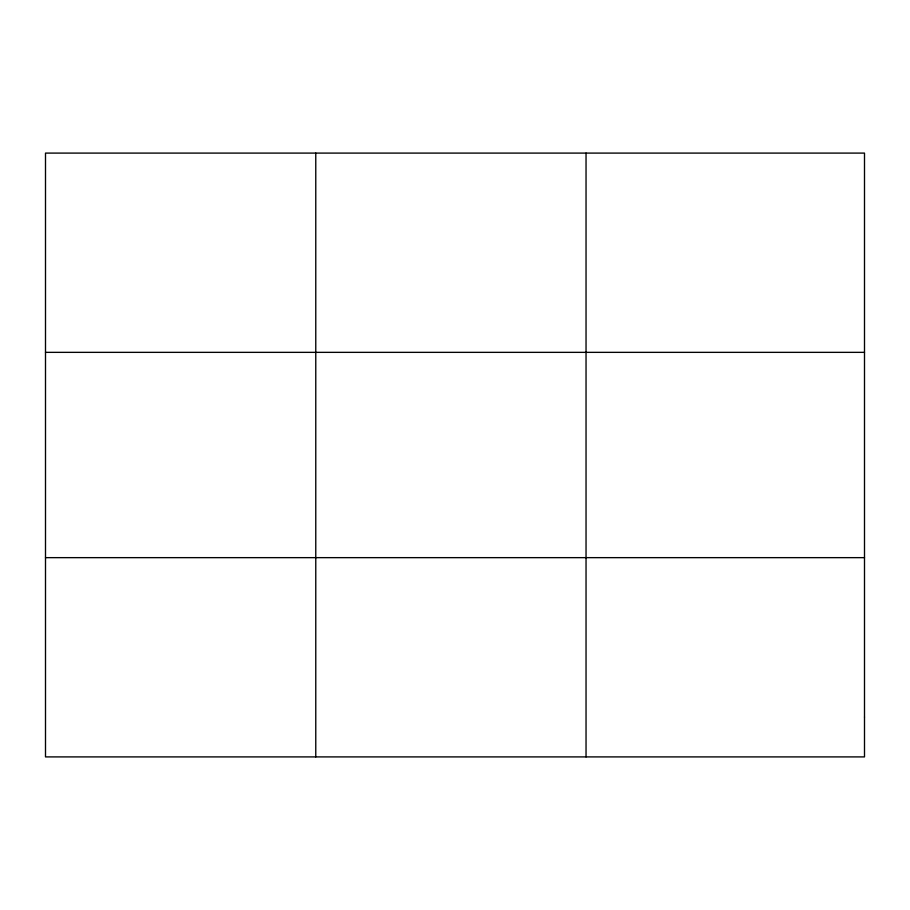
<?xml version="1.0" encoding="UTF-8"?>
<svg xmlns="http://www.w3.org/2000/svg" width="910" height="910" viewBox="0 0 910 910"><rect width="100%" height="100%" fill="white"/><g stroke="black" fill="none" stroke-linecap="round" stroke-linejoin="round"><path stroke-width="1.36" d="M315.77 153.096L315.77 756.904M586.04 153.096L586.04 756.904M45.5 352.352L864.5 352.352M45.5 557.648L864.5 557.648M864.5 717.057L864.5 756.904L45.5 756.904L45.5 153.096L864.5 153.096L864.5 717.057"/></g></svg>
